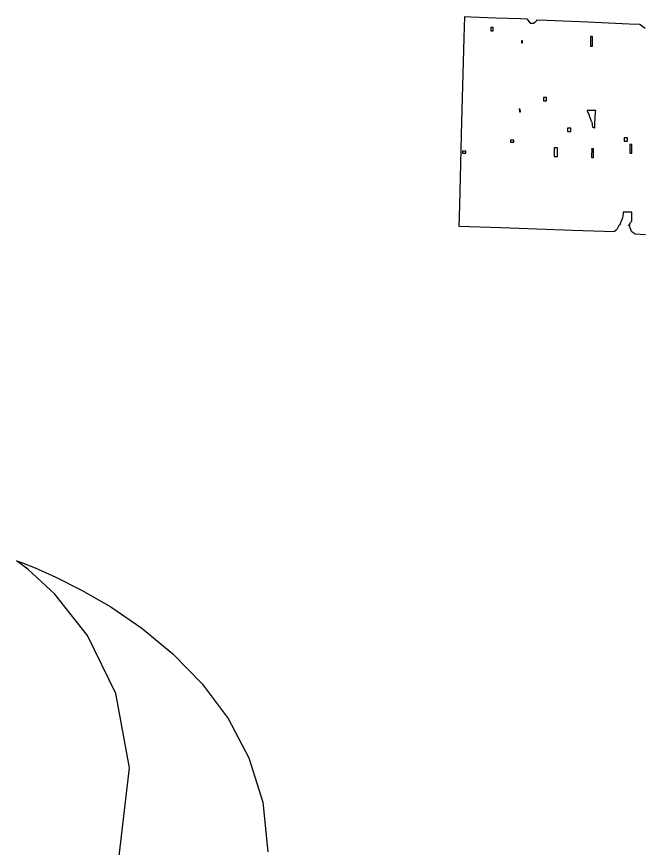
# Model space of a CAD drawing. Extents: x 54 to 303, y 49 to 296.
# Drawn here: x 172.93 to 193.07, y 269.59 to 296.44 of the extents above; entities that cross this region are included whole.
import ezdxf

# ---------------------------------------------------------------- set-up
doc = ezdxf.new("R2010")
doc.units = 0
doc.header["$MEASUREMENT"] = 0

msp = doc.modelspace()

# ---------------------------------------------------------------- linework, layer by layer
at = {"color": 7}
msp.add_lwpolyline([(193.234, 289.402), (192.899, 289.418), (192.889, 289.428), (192.793, 289.49), (192.793, 289.49), (192.784, 289.508), (192.723, 289.653), (192.723, 289.701), (192.687, 289.701), (192.687, 289.711), (192.723, 289.737), (192.723, 289.737), (192.723, 289.737), (192.748, 289.799), (192.757, 289.807), (192.793, 289.843), (192.793, 289.913), (192.793, 290.072), (192.793, 290.124), (192.721, 290.124), (192.563, 290.124), (192.51, 290.124), (192.51, 290.072), (192.484, 289.941), (192.476, 289.913), (192.466, 289.887), (192.393, 289.701), (192.37, 289.701), (192.37, 289.701), (192.308, 289.57), (192.3, 289.56), (192.29, 289.552), (192.236, 289.5), (192.228, 289.49), (191.89, 289.503), (190.879, 289.538), (189.723, 289.578), (188.567, 289.62), (187.555, 289.655), (187.219, 289.667), (187.235, 290.346), (187.307, 293.054), (187.377, 295.761), (187.395, 296.44), (187.598, 296.431), (188.4, 296.405), (189.203, 296.379), (189.406, 296.369), (189.414, 296.361), (189.502, 296.245), (189.512, 296.227), (189.548, 296.227), (189.564, 296.227), (189.604, 296.227), (189.618, 296.227), (189.654, 296.263), (189.67, 296.263), (189.724, 296.317), (189.724, 296.333), (190.05, 296.325), (191.368, 296.277), (192.703, 296.211), (193.04, 296.193), (193.056, 296.184), (193.225, 296.069)], dxfattribs=at)
for points in [[(188.243, 295.981), (188.259, 295.981), (188.299, 295.981), (188.313, 295.981), (188.313, 296.008), (188.313, 296.067), (188.313, 296.087), (188.295, 296.087), (188.255, 296.087), (188.243, 296.087), (188.243, 296.061), (188.243, 296.001), (188.243, 295.981)], [(189.229, 295.592), (189.265, 295.592), (189.265, 295.61), (189.265, 295.651), (189.265, 295.664), (189.229, 295.664), (189.229, 295.646), (189.229, 295.606), (189.229, 295.592)], [(191.452, 295.487), (191.469, 295.487), (191.509, 295.487), (191.522, 295.487), (191.522, 295.567), (191.522, 295.745), (191.522, 295.804), (191.505, 295.804), (191.464, 295.804), (191.452, 295.804), (191.452, 295.725), (191.452, 295.548), (191.452, 295.487)], [(189.935, 293.723), (189.961, 293.723), (190.021, 293.723), (190.041, 293.723), (190.041, 293.75), (190.041, 293.809), (190.041, 293.828), (190.014, 293.828), (189.954, 293.828), (189.935, 293.828), (189.935, 293.802), (189.935, 293.744), (189.935, 293.723)], [(189.159, 293.371), (189.195, 293.371), (189.195, 293.397), (189.159, 293.456), (189.159, 293.475), (189.159, 293.449), (189.159, 293.391), (189.159, 293.371)], [(191.418, 293.229), (191.426, 293.212), (191.478, 293.07), (191.488, 293.052), (191.496, 293.036), (191.522, 292.876), (191.522, 292.876), (191.522, 292.876), (191.584, 292.851), (191.594, 292.842), (191.594, 292.983), (191.619, 293.353), (191.629, 293.405), (191.557, 293.405), (191.399, 293.405), (191.346, 293.405), (191.354, 293.388), (191.418, 293.269), (191.418, 293.229)], [(190.712, 292.735), (190.738, 292.735), (190.796, 292.735), (190.817, 292.735), (190.817, 292.763), (190.817, 292.822), (190.817, 292.842), (190.791, 292.842), (190.731, 292.842), (190.712, 292.842), (190.712, 292.815), (190.712, 292.756), (190.712, 292.735)], [(188.877, 292.383), (188.903, 292.383), (188.962, 292.383), (188.983, 292.383), (188.983, 292.401), (188.983, 292.44), (188.983, 292.453), (188.955, 292.453), (188.896, 292.453), (188.877, 292.453), (188.877, 292.453), (188.877, 292.401), (188.877, 292.383)], [(192.546, 292.417), (192.573, 292.417), (192.632, 292.417), (192.653, 292.417), (192.653, 292.445), (192.653, 292.504), (192.653, 292.523), (192.625, 292.523), (192.566, 292.523), (192.546, 292.523), (192.546, 292.497), (192.546, 292.438), (192.546, 292.417)], [(190.288, 291.924), (190.314, 291.924), (190.373, 291.924), (190.394, 291.924), (190.394, 291.995), (190.394, 292.154), (190.394, 292.206), (190.366, 292.206), (190.307, 292.206), (190.288, 292.206), (190.288, 292.136), (190.288, 291.977), (190.288, 291.924)], [(191.488, 291.888), (191.505, 291.888), (191.545, 291.888), (191.558, 291.888), (191.558, 291.96), (191.558, 292.118), (191.558, 292.17), (191.54, 292.17), (191.5, 292.17), (191.488, 292.17), (191.496, 292.144), (191.488, 291.953), (191.488, 291.888)], [(192.723, 292.03), (192.739, 292.03), (192.779, 292.03), (192.793, 292.03), (192.793, 292.101), (192.793, 292.26), (192.793, 292.312), (192.775, 292.312), (192.735, 292.312), (192.723, 292.312), (192.723, 292.242), (192.723, 292.083), (192.723, 292.03)], [(187.325, 292.03), (187.351, 292.03), (187.41, 292.03), (187.431, 292.03), (187.431, 292.048), (187.431, 292.088), (187.431, 292.1), (187.404, 292.1), (187.344, 292.1), (187.325, 292.1), (187.325, 292.083), (187.325, 292.044), (187.325, 292.03)]]:
    msp.add_lwpolyline(points, close=True, dxfattribs=at)
at = {"color": 32}
msp.add_lwpolyline([(176.235, 269.258), (176.579, 272.191), (176.132, 274.595), (175.219, 276.465), (174.165, 277.802), (173.294, 278.603), (172.931, 278.871), (172.931, 278.871), (172.931, 278.871), (173.09, 278.816), (173.53, 278.643), (174.194, 278.351), (175.026, 277.932), (175.971, 277.384), (176.973, 276.701), (177.976, 275.876), (178.923, 274.908), (179.76, 273.789), (180.429, 272.514), (180.874, 271.079), (181.042, 269.481)], dxfattribs=at)

doc.saveas('drawing.dxf')
